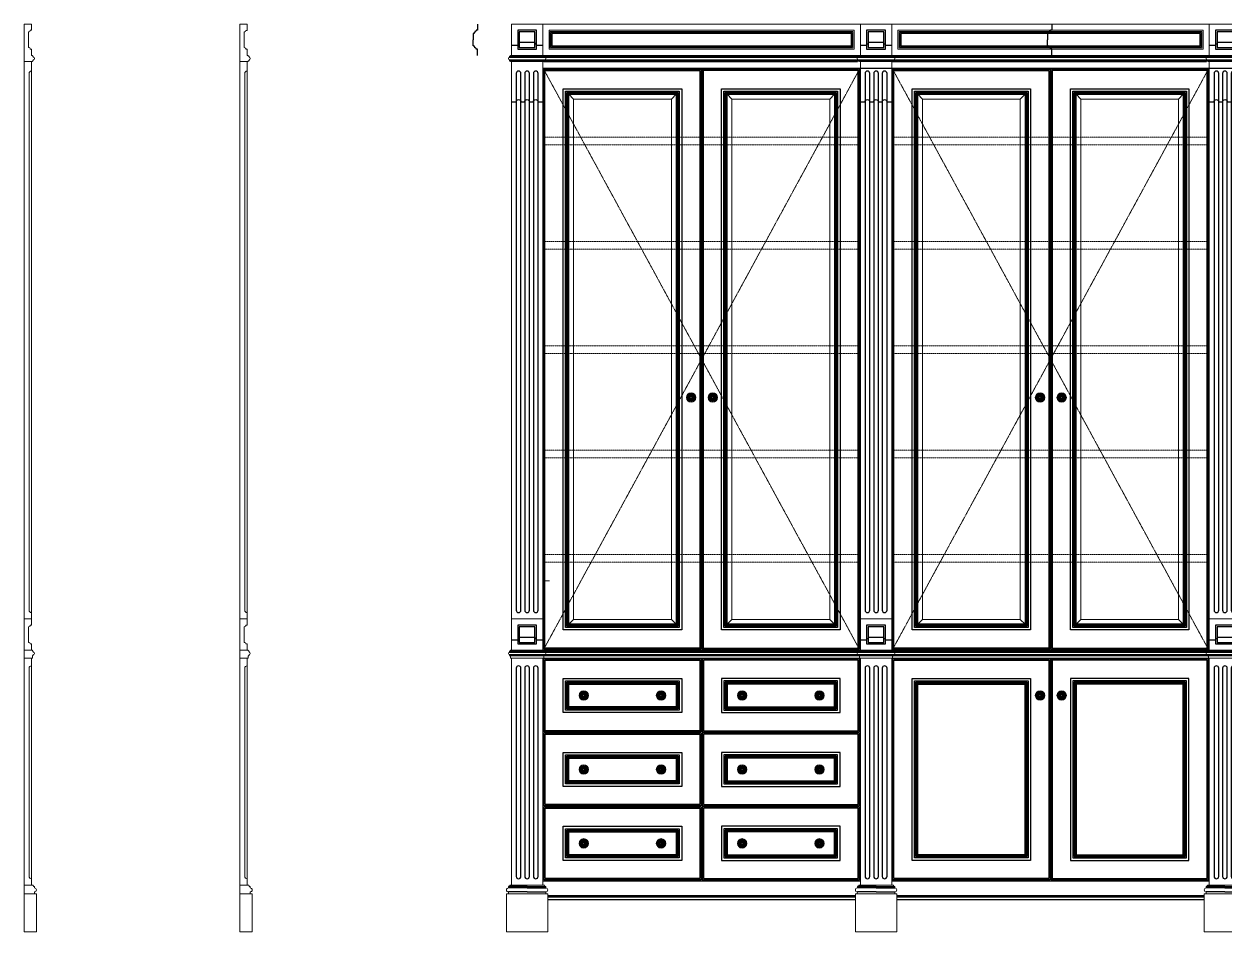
# Model space of a CAD drawing. Header units: inches. Extents: x 274057 to 444617, y 490067 to 635630.
# Drawn here: x 375304 to 379139, y 516399 to 519299 of the extents above; entities that cross this region are included whole.
import ezdxf

# ---------------------------------------------------------------- set-up
doc = ezdxf.new("R2010")
doc.units = ezdxf.units.IN
doc.header["$MEASUREMENT"] = 0
doc.linetypes.add('HIDDEN', pattern=[0.375, 0.25, -0.125])
for name, color, linetype, lineweight in [('Bronze', 40, 'Continuous', 0), ('CQ Wood', 30, 'Continuous', 0), ('Glass', 4, 'Continuous', 0), ('WOOD-HID', 8, 'HIDDEN', 18)]:
    doc.layers.add(name, color=color, linetype=linetype, lineweight=lineweight)
for name, color, linetype in [('CQ Plaster', 1, 'Continuous'), ('FURNITURE', 252, 'Continuous'), ('WOOD', 23, 'Continuous'), ('WOOD 01', 34, 'Continuous'), ('WOOD 02', 32, 'Continuous'), ('Wood SECT', 1, 'Continuous')]:
    doc.layers.add(name, color=color, linetype=linetype)

# ---------------------------------------------------------------- blocks, each defined once
blk = doc.blocks.new('pilaster wardrobe')
at = {"layer": 'WOOD', "lineweight": 0}
blk.add_line((3399.1, -8726.1, 0), (3333.1, -8726.1, 0), dxfattribs=at)
blk.add_line((3399.1, -8726.1, 0), (3333.1, -8726.1, 0), dxfattribs=at)
at = {"layer": 'WOOD 01', "lineweight": 0, "ltscale": 500}
blk.add_line((3399.1, -8726.1, 0), (3465.1, -8726.1, 0), dxfattribs=at)
at = {"layer": 'WOOD 01', "lineweight": 0, "ltscale": 500, "elevation": 0}
for points in [[(3349.1, -6047.5), (3449.1, -6047.5), (3449.1, -5947.5), (3349.1, -5947.5)], [(3349.1, -7947.5), (3449.1, -7947.5), (3449.1, -7847.5), (3349.1, -7847.5)], [(3349.1, -7972.5), (3449.1, -7972.5), (3449.1, -8697.5), (3349.1, -8697.5)], [(3333.1, -8726.1), (3465.1, -8726.1), (3465.1, -8847.5), (3333.1, -8847.5)]]:
    blk.add_lwpolyline(points, close=True, dxfattribs=at)
for points in [[(3349.1, -6047.5), (3346.1, -6047.5, -0.414214), (3343.1, -6050.5), (3343.1, -6053.5, 1), (3343.1, -6061.5), (3343.1, -6064.5, -0.414214), (3346.1, -6067.5), (3349.1, -6067.5)], [(3449.1, -6047.5), (3452.1, -6047.5, 0.414214), (3455.1, -6050.5), (3455.1, -6053.5, -1), (3455.1, -6061.5), (3455.1, -6064.5, 0.414214), (3452.1, -6067.5), (3449.1, -6067.5)], [(3349.1, -7947.5), (3346.1, -7947.5, -0.414214), (3343.1, -7950.5), (3343.1, -7953.5, 1), (3343.1, -7961.5), (3343.1, -7964.5, -0.414214), (3346.1, -7967.5), (3346.1, -7972.5), (3399.1, -7972.5)], [(3449.1, -7947.5), (3452.1, -7947.5, 0.414214), (3455.1, -7950.5), (3455.1, -7953.5, -1), (3455.1, -7961.5), (3455.1, -7964.5, 0.414214), (3452.1, -7967.5), (3452.1, -7972.5), (3399.1, -7972.5)], [(3349.1, -8697.5), (3344.1, -8697.5, -0.414214), (3339.4, -8702.2), (3339.4, -8707, 1), (3339.4, -8719.6), (3339.3, -8726.1)], [(3449.1, -8697.5), (3454.1, -8697.5, 0.414214), (3458.8, -8702.2), (3458.8, -8707, -1), (3458.8, -8719.6), (3458.9, -8726.1)]]:
    blk.add_lwpolyline(points, format="xyb", dxfattribs=at)
blk.add_lwpolyline([(3349.1, -7847.5), (3349.1, -6067.5), (3449.1, -6067.5), (3449.1, -7847.5), (3349.1, -7847.5)], dxfattribs=at)
at = {"layer": 'WOOD 02', "color": 8, "ltscale": 100}
for p, q in [((3343.1, -6050.5, 0), (3455.1, -6050.5, 0)), ((3343.1, -6053.5, 0), (3455.1, -6053.5, 0)), ((3343.1, -6061.5, 0), (3455.1, -6061.5, 0)), ((3343.1, -6064.5, 0), (3455.1, -6064.5, 0)), ((3343.1, -7950.5, 0), (3455.1, -7950.5, 0)), ((3343.1, -7953.5, 0), (3455.1, -7953.5, 0)), ((3343.1, -7961.5, 0), (3455.1, -7961.5, 0)), ((3343.1, -7964.5, 0), (3455.1, -7964.5, 0)), ((3399.1, -8702.2, 0), (3339.4, -8702.2, 0)), ((3399.1, -8702.2, 0), (3458.8, -8702.2, 0)), ((3399.1, -8707, 0), (3339.4, -8707, 0)), ((3399.1, -8719.6, 0), (3339.4, -8719.6, 0)), ((3399.1, -8707, 0), (3458.8, -8707, 0)), ((3399.1, -8719.6, 0), (3458.8, -8719.6, 0))]:
    blk.add_line(p, q, dxfattribs=at)
at = {"layer": 'WOOD 02', "color": 8, "ltscale": 100, "elevation": 0}
for points in [[(3369.1, -6027.5), (3429.1, -6027.5), (3429.1, -5967.5), (3369.1, -5967.5)], [(3374.1, -6022.5), (3424.1, -6022.5), (3424.1, -5972.5), (3374.1, -5972.5)], [(3369.1, -7927.5), (3429.1, -7927.5), (3429.1, -7867.5), (3369.1, -7867.5)], [(3374.1, -7922.5), (3424.1, -7922.5), (3424.1, -7872.5), (3374.1, -7872.5)]]:
    blk.add_lwpolyline(points, close=True, dxfattribs=at)
for points in [[(3364.1, -6105), (3364.1, -7820, 1), (3379.1, -7820), (3379.1, -6105, 1)], [(3391.6, -6105), (3391.6, -7820, 1), (3406.6, -7820), (3406.6, -6105, 1)], [(3419.1, -6105), (3419.1, -7820, 1), (3434.1, -7820), (3434.1, -6105, 1)], [(3364.1, -8005), (3364.1, -8670, 1), (3379.1, -8670), (3379.1, -8005, 1)], [(3391.6, -8005), (3391.6, -8670, 1), (3406.6, -8670), (3406.6, -8005, 1)], [(3419.1, -8005), (3419.1, -8670, 1), (3434.1, -8670), (3434.1, -8005, 1)]]:
    blk.add_lwpolyline(points, format="xyb", close=True, dxfattribs=at)
at = {"layer": 'Wood SECT', "elevation": 0}
for points in [[(3449.1, -6015.6), (3429.1, -6015.6), (3429.1, -6011.6, -0.414214), (3424.1, -6006.6), (3399.1, -6006.6), (3374.1, -6006.6, -0.414214), (3369.1, -6011.6), (3369.1, -6015.6), (3349.1, -6015.6)], [(3349.1, -6196.4), (3364.1, -6196.4, -1), (3379.1, -6196.4), (3391.6, -6196.4, -1), (3406.6, -6196.4), (3419.1, -6196.4, -1), (3434.1, -6196.4), (3449.1, -6196.4)], [(3449.1, -7915.6), (3429.1, -7915.6), (3429.1, -7911.6, -0.414214), (3424.1, -7906.6), (3399.1, -7906.6), (3374.1, -7906.6, -0.414214), (3369.1, -7911.6), (3369.1, -7915.6), (3349.1, -7915.6)]]:
    blk.add_lwpolyline(points, format="xyb", dxfattribs=at)
blk = doc.blocks.new('EMPIREFLOW')
at = {"layer": 'Bronze', "lineweight": 0, "ltscale": 750}
for p, q in [((163745, -58403), (163656, -58249)), ((163789, -58404), (163806, -58248)), ((163823, -58404), (163806, -58248)), ((163867, -58403), (163956, -58249)), ((163684, -58508), (163506, -58508)), ((163713, -58475), (163581, -58378)), ((163730, -58444), (163581, -58378)), ((163707, -58546), (163581, -58638)), ((163724, -58575), (163581, -58638)), ((163745, -58614), (163656, -58768)), ((163788, -58606), (163806, -58768)), ((163824, -58606), (163806, -58768)), ((163867, -58614), (163956, -58768)), ((163881, -58444), (164031, -58378)), ((163888, -58575), (164031, -58638)), ((163899, -58475), (164031, -58378)), ((163905, -58546), (164031, -58638)), ((163928, -58508), (164106, -58508))]:
    blk.add_line(p, q, dxfattribs=at)
for radius in [340, 300, 60]:
    blk.add_circle((163806, -58508), radius, dxfattribs=at)
for centre, radius, start, end in [((163807, -58318), 166, 155.43463, 193.94404), ((163640, -58414), 166, 46.05596, 84.56537), ((163573, -58129), 246, 317.79233, 341.21679), ((163703, -58231), 105, 315.22341, 350.38879), ((164038, -58129), 246, 198.78321, 222.20767), ((163909, -58231), 105, 189.61121, 224.77659), ((163971, -58414), 166, 95.43463, 133.94404), ((163805, -58318), 166, 346.05596, 24.56537), ((163641, -58605), 166, 106.05596, 144.56537), ((163641, -58412), 166, 215.43463, 253.94404), ((163594, -58118), 246, 258.78321, 282.20767), ((163361, -58520), 246, 17.79233, 41.21679), ((163361, -58497), 246, 318.78321, 342.20767), ((163594, -58899), 246, 77.79233, 101.21679), ((163514, -58459), 105, 15.22341, 50.38879), ((163617, -58280), 105, 249.61121, 284.77659), ((163514, -58558), 105, 309.61121, 344.77659), ((163617, -58736), 105, 75.22341, 110.38879), ((163700, -58392), 118, 206.89225, 262.0108), ((163700, -58625), 118, 97.9892, 153.10775), ((163710, -58394), 102, 201.62987, 255.97772), ((163710, -58623), 102, 104.01364, 158.37013), ((163807, -58699), 166, 166.05596, 204.56537), ((163659, -58483), 102, 44.02228, 98.37013), ((163659, -58534), 102, 261.62987, 315.97772), ((163652, -58475), 118, 37.9892, 93.10775), ((163652, -58542), 118, 266.89225, 322.0108), ((163640, -58603), 166, 275.43463, 313.94404), ((163676, -58508), 48.7, 308.32195, 42.01165), ((163742, -58621), 48.7, 17.98835, 111.67805), ((163741, -58397), 48.7, 257.98835, 351.67805), ((163854, -58358), 118, 146.89225, 202.0108), ((163854, -58658), 118, 157.9892, 213.10775), ((163857, -58368), 102, 141.62987, 195.98636), ((163857, -58649), 102, 164.01364, 218.37013), ((163573, -58887), 246, 18.78321, 42.20767), ((163703, -58786), 105, 9.61121, 44.77659), ((163909, -58786), 105, 135.22341, 170.38879), ((164038, -58887), 246, 137.79233, 161.21679), ((163871, -58397), 48.7, 188.32195, 282.01165), ((163870, -58621), 48.7, 68.32195, 162.01165), ((163754, -58368), 102, 344.01364, 38.37013), ((163754, -58649), 102, 321.62987, 15.98636), ((163758, -58358), 118, 337.9892, 33.10775), ((163758, -58658), 118, 326.89225, 22.0108), ((163971, -58603), 166, 226.05596, 264.56537), ((163960, -58475), 118, 86.89225, 142.0108), ((163960, -58542), 118, 217.9892, 273.10775), ((163953, -58483), 102, 81.62987, 135.97772), ((163953, -58534), 102, 224.02228, 278.37013), ((163935, -58508), 48.7, 137.98835, 231.67805), ((163902, -58394), 102, 284.02228, 338.37013), ((163902, -58623), 102, 21.62987, 75.98636), ((163912, -58392), 118, 277.9892, 333.10775), ((163912, -58625), 118, 26.89225, 82.0108), ((163805, -58699), 166, 335.43463, 13.94404), ((164018, -58118), 246, 257.79233, 281.21679), ((164018, -58899), 246, 78.78321, 102.20767), ((163995, -58280), 105, 255.22341, 290.38879), ((163995, -58736), 105, 69.61121, 104.77659), ((164098, -58459), 105, 129.61121, 164.77659), ((164098, -58558), 105, 195.22341, 230.38879), ((164250, -58520), 246, 138.78321, 162.20767), ((163971, -58605), 166, 35.43463, 73.94404), ((163971, -58412), 166, 286.05596, 324.56537), ((164250, -58497), 246, 197.79233, 221.21679)]:
    blk.add_arc(centre, radius, start, end, dxfattribs=at)
for centre, major_axis, ratio, start_param, end_param in [((163745, -58403), (73, -126), 0.152208, 1.934961, 4.348282), ((163745, -58403), (-15.9, 27.7), 0.480975, 7.904841, 10.945558), ((163867, -58614), (15.9, -27.7), 0.480975, 7.904841, 10.945558), ((163867, -58614), (-73, 126), 0.152208, 1.934961, 4.348282), ((163928, -58508), (31.9, 0), 0.480975, 7.904841, 10.945558), ((163928, -58508), (-146, 0), 0.152208, 1.934961, 4.348282)]:
    blk.add_ellipse(centre, major_axis=major_axis, ratio=ratio, start_param=start_param, end_param=end_param, dxfattribs=at)
at = {"layer": 'Bronze', "lineweight": 0, "ltscale": 750, "extrusion": (0, 0, -1)}
for centre, major_axis, ratio, start_param, end_param in [((163867, -58403), (-73, -126), 0.152208, 1.934961, 4.348282), ((163684, -58508), (146, 0), 0.152208, 1.934961, 4.348282), ((163745, -58614), (73, 126), 0.152208, 1.934961, 4.348282), ((163684, -58508), (-31.9, 0), 0.480975, 7.904841, 10.945558), ((163745, -58614), (-15.9, -27.7), 0.480975, 7.904841, 10.945558), ((163867, -58403), (15.9, 27.7), 0.480975, 7.904841, 10.945558)]:
    blk.add_ellipse(centre, major_axis=major_axis, ratio=ratio, start_param=start_param, end_param=end_param, dxfattribs=at)
blk = doc.blocks.new('A$C12981ADF')
at = {"layer": 'WOOD 01', "lineweight": 0, "ltscale": 500}
for p, q in [((0, 2780), (0, 2900)), ((0, 1000), (0, 0)), ((0, 121.4), (39.6, 121.4))]:
    blk.add_line(p, q, dxfattribs=at)
for points in [[(0, 2900), (23.6, 2900)], [(0, 1000), (0, 2780), (23.6, 2780), (23.6, 1000), (0, 1000)], [(0, 121.4), (39.6, 121.4), (39.6, 0), (0, 0)]]:
    blk.add_lwpolyline(points, dxfattribs=at)
at = {"layer": 'WOOD 01', "lineweight": 0, "ltscale": 500, "elevation": 0}
for points in [[(23.6, 2900), (23.6, 2880), (19.6, 2880, -0.414214), (14.6, 2875), (14.6, 2850), (14.6, 2825, -0.414214), (19.6, 2820), (23.6, 2820), (23.6, 2800)], [(23.6, 2800), (26.6, 2800, 0.414214), (29.6, 2797), (29.6, 2794, -1), (29.6, 2786), (29.6, 2783, 0.414214), (26.6, 2780), (23.6, 2780)], [(23.6, 1000), (23.6, 980), (19.6, 980, -0.414214), (14.6, 975), (14.6, 950), (14.6, 925, -0.414214), (19.6, 920), (23.6, 920), (23.6, 900)], [(0, 900), (26.6, 900, 0.414214), (29.6, 897), (29.6, 894, -1), (29.6, 886), (29.6, 883, 0.414214), (26.6, 880), (26.6, 875), (0, 875)], [(23.6, 850, 0.414214), (16.1, 842.5), (16.1, 177.5, 0.414214), (23.6, 170, 0.414214)]]:
    blk.add_lwpolyline(points, format="xyb", dxfattribs=at)
at = {"layer": 'WOOD 01', "lineweight": 0, "ltscale": 500}
for points in [[(23.6, 2750, 0.414141), (16.1, 2742.5), (16.1, 1027.5, 0.414214), (23.6, 1020, 0.414214)], [(23.6, 150), (28.6, 150, 0.414214), (33.3, 145.3), (33.3, 140.5, -1), (33.3, 127.9), (33.4, 121.4)]]:
    blk.add_lwpolyline(points, format="xyb", dxfattribs=at)
at = {"layer": 'WOOD 01', "lineweight": 0, "ltscale": 500, "elevation": 0}
blk.add_lwpolyline([(0, 875), (23.6, 875), (23.6, 150), (0, 150)], close=True, dxfattribs=at)

msp = doc.modelspace()

# ---------------------------------------------------------------- linework, layer by layer
msp.add_line((376960.5, 519157.9, 0), (381243.9, 519157.9, 0))
at = {"color": 8}
for p, q in [((376966.2, 517296.3, 0), (377969.1, 517296.3, 0)), ((378080.6, 517296.3, 0), (379083.5, 517296.3, 0)), ((376966.5, 517293.3, 0), (377968.9, 517293.3, 0)), ((376966.5, 517285.3, 0), (377968.9, 517285.3, 0)), ((376966.5, 517282.3, 0), (377968.9, 517282.3, 0)), ((378080.9, 517293.3, 0), (379083.2, 517293.3, 0)), ((378080.9, 517285.3, 0), (379083.2, 517285.3, 0)), ((378080.9, 517282.3, 0), (379083.2, 517282.3, 0))]:
    msp.add_line(p, q, dxfattribs=at)
at = {"layer": 'CQ Wood', "lineweight": 0}
msp.add_line((376981.5, 517521.3, 0), (376960.5, 517521.3, 0), dxfattribs=at)
at = {"layer": 'Glass'}
for p, q in [((377058.5, 519059.9, 0), (377043.5, 519074.9, 0)), ((377371.2, 519059.9, 0), (377386.2, 519074.9, 0)), ((377564.2, 519059.9, 0), (377549.2, 519074.9, 0)), ((377876.9, 519059.9, 0), (377891.9, 519074.9, 0)), ((378172.9, 519059.9, 0), (378157.9, 519074.9, 0)), ((378485.6, 519059.9, 0), (378500.6, 519074.9, 0)), ((378678.5, 519059.9, 0), (378663.5, 519074.9, 0)), ((378991.2, 519059.9, 0), (379006.2, 519074.9, 0)), ((377058.5, 517397.3, 0), (377043.5, 517382.3, 0)), ((377371.2, 517397.3, 0), (377386.2, 517382.3, 0)), ((377564.2, 517397.3, 0), (377549.2, 517382.3, 0)), ((377876.9, 517397.3, 0), (377891.9, 517382.3, 0)), ((378172.9, 517397.3, 0), (378157.9, 517382.3, 0)), ((378485.6, 517397.3, 0), (378500.6, 517382.3, 0)), ((378678.5, 517397.3, 0), (378663.5, 517382.3, 0)), ((378991.2, 517397.3, 0), (379006.2, 517382.3, 0))]:
    msp.add_line(p, q, dxfattribs=at)
at = {"layer": 'Glass', "elevation": 0}
for points in [[(377058.5, 519059.9), (377371.2, 519059.9), (377371.2, 517397.3), (377058.5, 517397.3)], [(377564.2, 519059.9), (377876.9, 519059.9), (377876.9, 517397.3), (377564.2, 517397.3)], [(378172.9, 519059.9), (378485.6, 519059.9), (378485.6, 517397.3), (378172.9, 517397.3)], [(378678.5, 519059.9), (378991.2, 519059.9), (378991.2, 517397.3), (378678.5, 517397.3)]]:
    msp.add_lwpolyline(points, close=True, dxfattribs=at)
at = {"layer": 'WOOD', "color": 8}
for p, q in [((376966.5, 519196.2, 0), (377968.9, 519196.2, 0)), ((376966.5, 519193.2, 0), (377968.9, 519193.2, 0)), ((376966.5, 519185.2, 0), (377968.9, 519185.2, 0)), ((376966.5, 519182.2, 0), (377968.9, 519182.2, 0)), ((378080.9, 519196.2, 0), (379083.2, 519196.2, 0)), ((378080.9, 519193.2, 0), (379083.2, 519193.2, 0)), ((378080.9, 519185.2, 0), (379083.2, 519185.2, 0)), ((378080.9, 519182.2, 0), (379083.2, 519182.2, 0))]:
    msp.add_line(p, q, dxfattribs=at)
at = {"layer": 'WOOD', "color": 8, "lineweight": 0, "elevation": 0.1}
for points in [[(376984.5, 519275.4), (377950.9, 519275.4), (377950.9, 519223.2), (376984.5, 519223.2)], [(376987.5, 519272.4), (377947.9, 519272.4), (377947.9, 519226.2), (376987.5, 519226.2)], [(378098.9, 519275.4), (379065.2, 519275.4), (379065.2, 519223.2), (378098.9, 519223.2)], [(378101.9, 519272.4), (379062.2, 519272.4), (379062.2, 519226.2), (378101.9, 519226.2)]]:
    msp.add_lwpolyline(points, close=True, dxfattribs=at)
at = {"layer": 'WOOD 01', "lineweight": 0, "ltscale": 500}
for p, q in [((375992.7, 519179.2, 0), (375992.7, 519299.2, 0)), ((375992.7, 517399.3, 0), (375992.7, 516399.3, 0)), ((375992.7, 516520.7, 0), (376032.3, 516520.7, 0))]:
    msp.add_line(p, q, dxfattribs=at)
at = {"layer": 'WOOD 01'}
for p, q in [((376963.5, 519179.2, 0), (377965.9, 519179.2, 0)), ((378077.9, 519179.2, 0), (379080.2, 519179.2, 0)), ((376960.5, 516562.8, 0), (377974.9, 516562.8, 0)), ((378074.9, 516562.8, 0), (379089.2, 516562.8, 0))]:
    msp.add_line(p, q, dxfattribs=at)
at = {"layer": 'WOOD 01', "lineweight": 0}
for p, q in [((376963.5, 517299.3, 0), (377971.9, 517299.3, 0)), ((378077.9, 517299.3, 0), (379086.2, 517299.3, 0)), ((376963.5, 517274.3, 0), (377971.9, 517274.3, 0)), ((378077.9, 517274.3, 0), (379086.2, 517274.3, 0))]:
    msp.add_line(p, q, dxfattribs=at)
at = {"layer": 'WOOD 01', "ltscale": 1000}
for p, q in [((377958.9, 516514.3, 0), (376976.5, 516514.3, 0)), ((377958.9, 516510.3, 0), (376976.5, 516510.3, 0)), ((377958.9, 516502.2, 0), (376976.5, 516502.2, 0)), ((379073.2, 516514.3, 0), (378090.9, 516514.3, 0)), ((379073.2, 516510.3, 0), (378090.9, 516510.3, 0)), ((379073.2, 516502.2, 0), (378090.9, 516502.2, 0))]:
    msp.add_line(p, q, dxfattribs=at)
at = {"layer": 'WOOD 01', "lineweight": 0, "ltscale": 500, "elevation": 0}
for points in [[(375992.7, 519299.2), (376016.3, 519299.2)], [(375992.7, 517399.3), (375992.7, 519179.2), (376016.3, 519179.2), (376016.3, 517399.3), (375992.7, 517399.3)], [(375992.7, 516520.7), (376032.3, 516520.7), (376032.3, 516399.3), (375992.7, 516399.3)]]:
    msp.add_lwpolyline(points, dxfattribs=at)
for points in [[(376016.3, 519299.2), (376016.3, 519279.2), (376012.3, 519279.2, -0.414214), (376007.3, 519274.2), (376007.3, 519249.2), (376007.3, 519224.2, -0.414214), (376012.3, 519219.2), (376016.3, 519219.2), (376016.3, 519199.2)], [(376016.3, 519199.2), (376019.3, 519199.2, 0.414214), (376022.3, 519196.2), (376022.3, 519193.2, -1), (376022.3, 519185.2), (376022.3, 519182.2, 0.414214), (376019.3, 519179.2), (376016.3, 519179.2)], [(376016.3, 519149.2, 0.414141), (376008.8, 519141.7), (376008.8, 517426.8, 0.414214), (376016.3, 517419.3, 0.414214)], [(376016.3, 517399.3), (376016.3, 517379.3), (376012.3, 517379.3, -0.414214), (376007.3, 517374.3), (376007.3, 517349.3), (376007.3, 517324.3, -0.414214), (376012.3, 517319.3), (376016.3, 517319.3), (376016.3, 517299.3)], [(375992.7, 517299.3), (376019.3, 517299.3, 0.414214), (376022.3, 517296.3), (376022.3, 517293.3, -1), (376022.3, 517285.3), (376022.3, 517282.3, 0.414214), (376019.3, 517279.3), (376019.3, 517274.3), (375992.7, 517274.3)], [(376016.3, 517249.3, 0.414214), (376008.8, 517241.8), (376008.8, 516576.8, 0.414214), (376016.3, 516569.3, 0.414214)], [(376016.3, 516549.3), (376021.3, 516549.3, 0.414214), (376026.1, 516544.6), (376026.1, 516539.8, -1), (376026.1, 516527.2), (376026.1, 516520.7)]]:
    msp.add_lwpolyline(points, format="xyb", dxfattribs=at)
at = {"layer": 'WOOD 01', "lineweight": 0, "elevation": 0.1}
for points in [[(376960.5, 519299.4), (377974.9, 519299.4), (377974.9, 519199.2), (376960.5, 519199.2)], [(378074.9, 519299.4), (379089.2, 519299.4), (379089.2, 519199.2), (378074.9, 519199.2)], [(376980.5, 519279.4), (377954.9, 519279.4), (377954.9, 519219.2), (376980.5, 519219.2)], [(376990.5, 519269.4), (377944.9, 519269.4), (377944.9, 519229.2), (376990.5, 519229.2)], [(378094.9, 519279.4), (379069.2, 519279.4), (379069.2, 519219.2), (378094.9, 519219.2)], [(378104.9, 519269.4), (379059.2, 519269.4), (379059.2, 519229.2), (378104.9, 519229.2)]]:
    msp.add_lwpolyline(points, close=True, dxfattribs=at)
at = {"layer": 'WOOD 01', "elevation": 0}
for points in [[(376963.5, 519154.9), (377466.2, 519154.9), (377466.2, 517302.3), (376963.5, 517302.3)], [(376967.5, 519150.9), (377462.2, 519150.9), (377462.2, 517306.3), (376967.5, 517306.3)], [(377971.9, 519154.9), (377469.2, 519154.9), (377469.2, 517302.3), (377971.9, 517302.3)], [(377967.9, 519150.9), (377473.2, 519150.9), (377473.2, 517306.3), (377967.9, 517306.3)], [(378077.9, 519154.9), (378580.6, 519154.9), (378580.6, 517302.3), (378077.9, 517302.3)], [(378081.9, 519150.9), (378576.6, 519150.9), (378576.6, 517306.3), (378081.9, 517306.3)], [(379086.2, 519154.9), (378583.5, 519154.9), (378583.5, 517302.3), (379086.2, 517302.3)], [(379082.2, 519150.9), (378587.5, 519150.9), (378587.5, 517306.3), (379082.2, 517306.3)], [(377025.5, 519092.9), (377404.2, 519092.9), (377404.2, 517364.3), (377025.5, 517364.3)], [(377033.5, 519084.9), (377396.2, 519084.9), (377396.2, 517372.3), (377033.5, 517372.3)], [(377037.5, 519080.9), (377392.2, 519080.9), (377392.2, 517376.3), (377037.5, 517376.3)], [(377040.5, 519077.9), (377389.2, 519077.9), (377389.2, 517379.3), (377040.5, 517379.3)], [(377043.5, 519074.9), (377386.2, 519074.9), (377386.2, 517382.3), (377043.5, 517382.3)], [(377531.2, 519092.9), (377909.9, 519092.9), (377909.9, 517364.3), (377531.2, 517364.3)], [(377539.2, 519084.9), (377901.9, 519084.9), (377901.9, 517372.3), (377539.2, 517372.3)], [(377543.2, 519080.9), (377897.9, 519080.9), (377897.9, 517376.3), (377543.2, 517376.3)], [(377546.2, 519077.9), (377894.9, 519077.9), (377894.9, 517379.3), (377546.2, 517379.3)], [(377549.2, 519074.9), (377891.9, 519074.9), (377891.9, 517382.3), (377549.2, 517382.3)], [(378139.9, 519092.9), (378518.6, 519092.9), (378518.6, 517364.3), (378139.9, 517364.3)], [(378147.9, 519084.9), (378510.6, 519084.9), (378510.6, 517372.3), (378147.9, 517372.3)], [(378151.9, 519080.9), (378506.6, 519080.9), (378506.6, 517376.3), (378151.9, 517376.3)], [(378154.9, 519077.9), (378503.6, 519077.9), (378503.6, 517379.3), (378154.9, 517379.3)], [(378157.9, 519074.9), (378500.6, 519074.9), (378500.6, 517382.3), (378157.9, 517382.3)], [(378645.5, 519092.9), (379024.2, 519092.9), (379024.2, 517364.3), (378645.5, 517364.3)], [(378653.5, 519084.9), (379016.2, 519084.9), (379016.2, 517372.3), (378653.5, 517372.3)], [(378657.5, 519080.9), (379012.2, 519080.9), (379012.2, 517376.3), (378657.5, 517376.3)], [(378660.5, 519077.9), (379009.2, 519077.9), (379009.2, 517379.3), (378660.5, 517379.3)], [(378663.5, 519074.9), (379006.2, 519074.9), (379006.2, 517382.3), (378663.5, 517382.3)], [(376963.5, 517271.3), (377466.2, 517271.3), (377466.2, 517038.1), (376963.5, 517038.1)], [(376967.6, 517267.2), (377462.1, 517267.2), (377462.1, 517042.2), (376967.6, 517042.2)], [(377971.9, 517271.3), (377469.2, 517271.3), (377469.2, 517038.1), (377971.9, 517038.1)], [(377967.7, 517267.2), (377473.3, 517267.2), (377473.3, 517042.2), (377967.7, 517042.2)], [(378077.9, 517271.3), (378580.6, 517271.3), (378580.6, 516565.8), (378077.9, 516565.8)], [(378082, 517267.2), (378576.4, 517267.2), (378576.4, 516569.9), (378082, 516569.9)], [(379086.2, 517271.3), (378583.6, 517271.3), (378583.6, 516565.8), (379086.2, 516565.8)], [(379082.1, 517267.2), (378587.7, 517267.2), (378587.7, 516569.9), (379082.1, 516569.9)], [(377025.5, 517209.3), (377404.2, 517209.3), (377404.2, 517100.1), (377025.5, 517100.1)], [(377033.5, 517201.3), (377396.2, 517201.3), (377396.2, 517108.1), (377033.5, 517108.1)], [(377037.7, 517197.1), (377392, 517197.1), (377392, 517112.3), (377037.7, 517112.3)], [(377040.7, 517194.1), (377389, 517194.1), (377389, 517115.3), (377040.7, 517115.3)], [(377043.7, 517191.1), (377386, 517191.1), (377386, 517118.3), (377043.7, 517118.3)], [(377909.9, 517209.3), (377531.2, 517209.3), (377531.2, 517100.1), (377909.9, 517100.1)], [(377901.9, 517201.3), (377539.2, 517201.3), (377539.2, 517108.1), (377901.9, 517108.1)], [(377897.7, 517197.1), (377543.4, 517197.1), (377543.4, 517112.3), (377897.7, 517112.3)], [(377894.7, 517194.1), (377546.4, 517194.1), (377546.4, 517115.3), (377894.7, 517115.3)], [(377891.7, 517191.1), (377549.4, 517191.1), (377549.4, 517118.3), (377891.7, 517118.3)], [(378139.9, 517209.3), (378518.6, 517209.3), (378518.6, 516627.8), (378139.9, 516627.8)], [(378147.9, 517201.3), (378510.6, 517201.3), (378510.6, 516635.8), (378147.9, 516635.8)], [(378152, 517197.1), (378506.4, 517197.1), (378506.4, 516640), (378152, 516640)], [(378155, 517194.1), (378503.4, 517194.1), (378503.4, 516643), (378155, 516643)], [(378158, 517191.1), (378500.4, 517191.1), (378500.4, 516646), (378158, 516646)], [(379024.2, 517209.3), (378645.6, 517209.3), (378645.6, 516627.8), (379024.2, 516627.8)], [(379016.2, 517201.3), (378653.6, 517201.3), (378653.6, 516635.8), (379016.2, 516635.8)], [(379012.1, 517197.1), (378657.7, 517197.1), (378657.7, 516640), (379012.1, 516640)], [(379009.1, 517194.1), (378660.7, 517194.1), (378660.7, 516643), (379009.1, 516643)], [(379006.1, 517191.1), (378663.7, 517191.1), (378663.7, 516646), (379006.1, 516646)], [(376963.5, 517035.1), (377466.2, 517035.1), (377466.2, 516802), (376963.5, 516802)], [(376967.6, 517031), (377462.1, 517031), (377462.1, 516806.1), (376967.6, 516806.1)], [(377971.9, 517035.1), (377469.2, 517035.1), (377469.2, 516802), (377971.9, 516802)], [(377967.7, 517031), (377473.3, 517031), (377473.3, 516806.1), (377967.7, 516806.1)], [(377025.5, 516973.1), (377404.2, 516973.1), (377404.2, 516864), (377025.5, 516864)], [(377033.5, 516965.1), (377396.2, 516965.1), (377396.2, 516872), (377033.5, 516872)], [(377037.7, 516960.9), (377392, 516960.9), (377392, 516876.1), (377037.7, 516876.1)], [(377040.7, 516957.9), (377389, 516957.9), (377389, 516879.1), (377040.7, 516879.1)], [(377043.7, 516954.9), (377386, 516954.9), (377386, 516882.1), (377043.7, 516882.1)], [(377909.9, 516973.1), (377531.2, 516973.1), (377531.2, 516864), (377909.9, 516864)], [(377901.9, 516965.1), (377539.2, 516965.1), (377539.2, 516872), (377901.9, 516872)], [(377897.7, 516960.9), (377543.4, 516960.9), (377543.4, 516876.1), (377897.7, 516876.1)], [(377894.7, 516957.9), (377546.4, 516957.9), (377546.4, 516879.1), (377894.7, 516879.1)], [(377891.7, 516954.9), (377549.4, 516954.9), (377549.4, 516882.1), (377891.7, 516882.1)], [(376963.5, 516799), (377466.2, 516799), (377466.2, 516565.8), (376963.5, 516565.8)], [(377971.9, 516799), (377469.2, 516799), (377469.2, 516565.8), (377971.9, 516565.8)], [(376967.6, 516794.8), (377462.1, 516794.8), (377462.1, 516569.9), (376967.6, 516569.9)], [(377967.7, 516794.8), (377473.3, 516794.8), (377473.3, 516569.9), (377967.7, 516569.9)], [(377025.5, 516737), (377404.2, 516737), (377404.2, 516627.8), (377025.5, 516627.8)], [(377033.5, 516729), (377396.2, 516729), (377396.2, 516635.8), (377033.5, 516635.8)], [(377037.7, 516724.8), (377392, 516724.8), (377392, 516640), (377037.7, 516640)], [(377040.7, 516721.8), (377389, 516721.8), (377389, 516643), (377040.7, 516643)], [(377909.9, 516737), (377531.2, 516737), (377531.2, 516627.8), (377909.9, 516627.8)], [(377901.9, 516729), (377539.2, 516729), (377539.2, 516635.8), (377901.9, 516635.8)], [(377897.7, 516724.8), (377543.4, 516724.8), (377543.4, 516640), (377897.7, 516640)], [(377894.7, 516721.8), (377546.4, 516721.8), (377546.4, 516643), (377894.7, 516643)], [(377043.7, 516718.8), (377386, 516718.8), (377386, 516646), (377043.7, 516646)], [(377891.7, 516718.8), (377549.4, 516718.8), (377549.4, 516646), (377891.7, 516646)]]:
    msp.add_lwpolyline(points, close=True, dxfattribs=at)
at = {"layer": 'WOOD 01', "lineweight": 0, "ltscale": 500, "elevation": 0}
msp.add_lwpolyline([(375992.7, 517274.3), (376016.3, 517274.3), (376016.3, 516549.3), (375992.7, 516549.3)], close=True, dxfattribs=at)
at = {"layer": 'Wood SECT', "elevation": 0.1}
for points in [[(376752, 519299.4), (376752, 519279.4), (376748, 519279.4, -0.414214), (376744, 519275.4), (376744, 519272.4, 0.414214), (376741, 519269.4), (376738, 519269.4), (376738, 519249.3)], [(378586, 519299.4), (378586, 519279.4), (378582, 519279.4, -0.414214), (378578, 519275.4), (378578, 519272.4, 0.414214), (378575, 519269.4), (378572, 519269.4), (378572, 519249.3)], [(376752, 519199.2), (376752, 519219.2), (376748, 519219.2, 0.414214), (376744, 519223.2), (376744, 519226.2, -0.414214), (376741, 519229.2), (376738, 519229.2), (376738, 519249.3)], [(378586, 519199.2), (378586, 519219.2), (378582, 519219.2, 0.414214), (378578, 519223.2), (378578, 519226.2, -0.414214), (378575, 519229.2), (378572, 519229.2), (378572, 519249.3)]]:
    msp.add_lwpolyline(points, format="xyb", dxfattribs=at)
at = {"layer": 'WOOD-HID', "lineweight": 0}
for p, q in [((376963.5, 519154.9, 0), (377971.9, 517302.3, 0)), ((377971.9, 519154.9, 0), (376963.5, 517302.3, 0)), ((378077.9, 519154.9, 0), (379086.2, 517302.3, 0)), ((379086.2, 519154.9, 0), (378077.9, 517302.3, 0))]:
    msp.add_line(p, q, dxfattribs=at)
for points, elevation in [([(377974.9, 518938), (376960.5, 518938), (376960.5, 518914), (377974.9, 518914)], 0), ([(378074.9, 518938), (379089.2, 518938), (379089.2, 518914), (378074.9, 518914)], 0), ([(377974.9, 518604.7), (376960.5, 518604.7), (376960.5, 518580.7), (377974.9, 518580.7)], 0.1), ([(378074.9, 518604.7), (379089.2, 518604.7), (379089.2, 518580.7), (378074.9, 518580.7)], 0.1), ([(377974.9, 518271.3), (376960.5, 518271.3), (376960.5, 518247.3), (377974.9, 518247.3)], 0.1), ([(378074.9, 518271.3), (379089.2, 518271.3), (379089.2, 518247.3), (378074.9, 518247.3)], 0.1), ([(377974.9, 517938), (376960.5, 517938), (376960.5, 517914), (377974.9, 517914)], 0.1), ([(378074.9, 517938), (379089.2, 517938), (379089.2, 517914), (378074.9, 517914)], 0.1), ([(377974.9, 517604.6), (376960.5, 517604.6), (376960.5, 517580.6), (377974.9, 517580.6)], 0), ([(378074.9, 517604.6), (379089.2, 517604.6), (379089.2, 517580.6), (378074.9, 517580.6)], 0)]:
    msp.add_lwpolyline(points, close=True, dxfattribs=dict(at, elevation=elevation))

# ---------------------------------------------------------------- block references
at = {"layer": 'CQ Plaster'}
msp.add_blockref('A$C12981ADF', (375303.7, 516399.3, 0), dxfattribs=at)
at = {"layer": 'FURNITURE', "lineweight": 0, "yscale": 0.0441, "zscale": 0.0441}
for p, xscale in [((370210.3, 520686.5, 0), 0.0441), ((370279.4, 520686.5, 0), 0.0441), ((371324.7, 520686.5, 0), 0.0441), ((371393.8, 520686.5, 0), 0.0441), ((384315.3, 519734.9, 0), -0.0441), ((370114.3, 519734.9, 0), 0.0441), ((384821, 519734.9, 0), -0.0441), ((370620, 519734.9, 0), 0.0441), ((371324.7, 519734.9, 0), 0.0441), ((371393.8, 519734.9, 0), 0.0441), ((384315.3, 519498.8, 0), -0.0441), ((370114.3, 519498.8, 0), 0.0441), ((384821, 519498.8, 0), -0.0441), ((370620, 519498.8, 0), 0.0441), ((384315.3, 519262.6, 0), -0.0441), ((370114.3, 519262.6, 0), 0.0441), ((384821, 519262.6, 0), -0.0441), ((370620, 519262.6, 0), 0.0441)]:
    msp.add_blockref('EMPIREFLOW', p, dxfattribs=dict(at, xscale=xscale))
at = {"layer": 'WOOD', "color": 0, "xscale": 0.9999857733061659, "yscale": 0.9999857733061659, "zscale": 0.9999857733061659}
for p in [(373511.5, 525246.7, 0), (374625.8, 525246.7, 0), (375740.2, 525246.7, 0)]:
    msp.add_blockref('pilaster wardrobe', p, dxfattribs=at)

doc.saveas('drawing.dxf')
